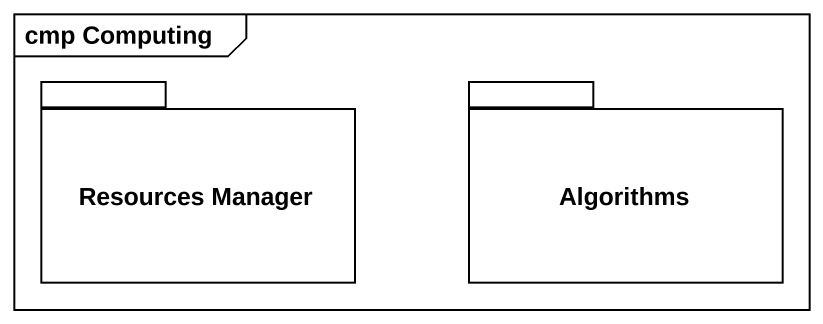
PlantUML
@startuml
mainframe cmp Computing
package "Resources Manager" as Resources_Manager {
}
package Algorithms {
}
@enduml
